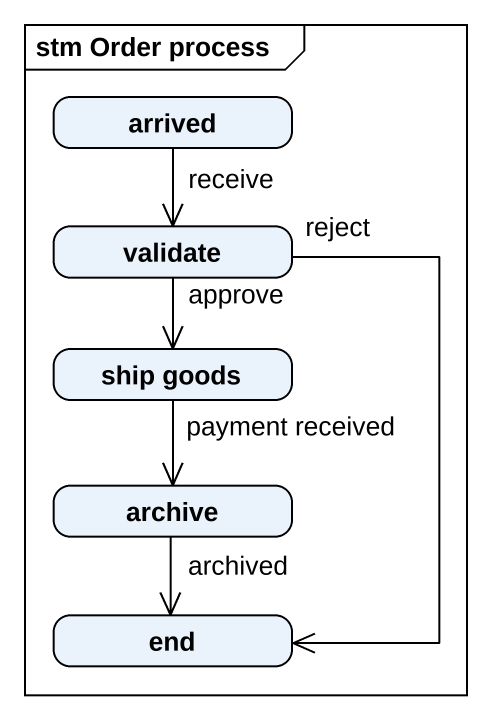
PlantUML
@startuml
mainframe stm Order process
hide empty description
state arrived
state validate
state "ship goods" as ship_goods
state archive
state "end" as end_
arrived --> validate : receive
validate --> ship_goods : approve
validate --> end_ : reject
ship_goods --> archive : payment received
archive --> end_ : archived
@enduml
